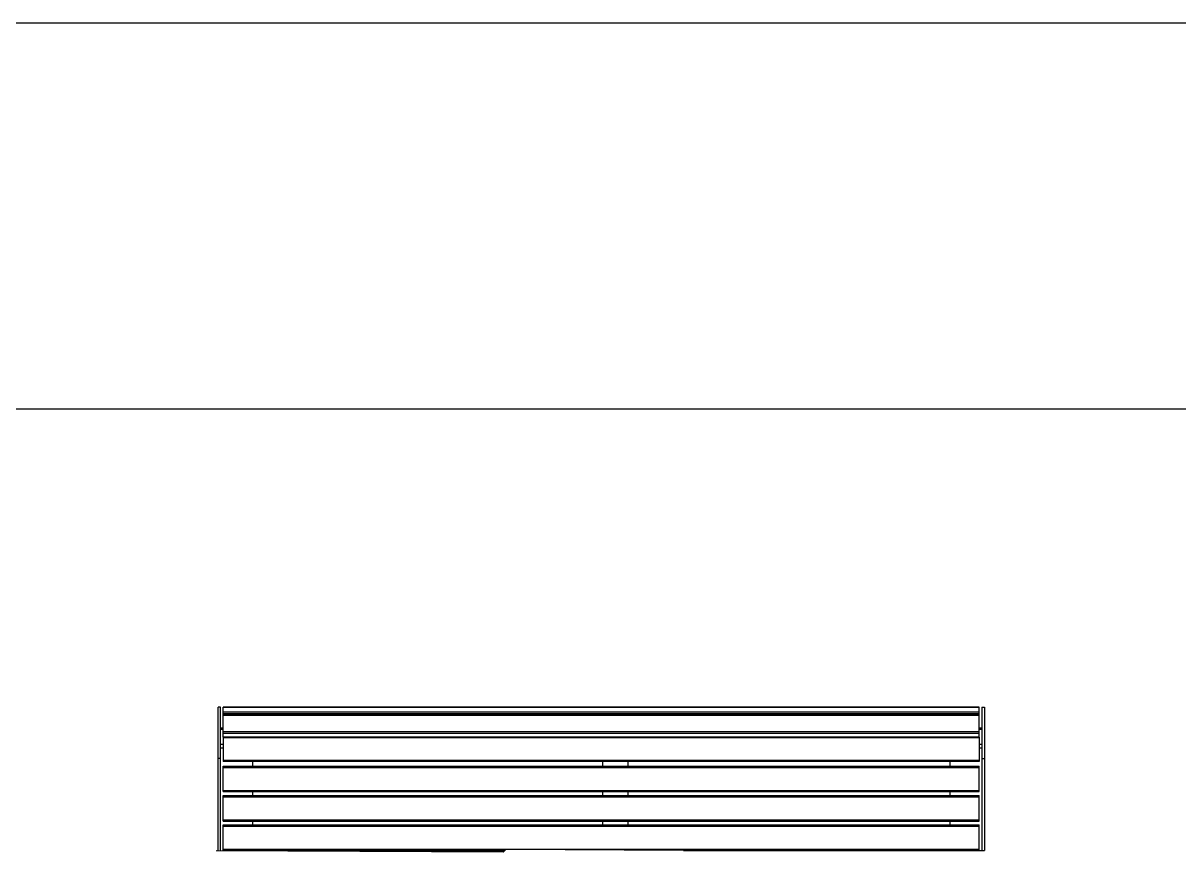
# Model space of a CAD drawing. Header units: millimetres. Extents: x 11004 to 16944, y 3285 to 7490.
# Drawn here: x 13070 to 14880, y 6169 to 7490 of the extents above; entities that cross this region are included whole.
import ezdxf

# ---------------------------------------------------------------- set-up
doc = ezdxf.new("R2010")
doc.units = ezdxf.units.MM
doc.header["$LTSCALE"] = 0.3
doc.layers.add('Nekreslit', color=6, linetype='Continuous', plot=False)

msp = doc.modelspace()

# ---------------------------------------------------------------- linework, layer by layer
for p, q in [((13379.4, 6418.6), (13375.4, 6418.6)), ((13375.4, 6338.6), (13375.4, 6418.6)), ((13379.4, 6338.6), (13379.4, 6418.6)), ((14567.4, 6418.6), (13383.4, 6418.6)), ((13383.4, 6411.6), (13383.4, 6418.6)), ((13383.4, 6418.6), (13383.4, 6418.6)), ((13383.4, 6418.6), (14567.4, 6418.6)), ((13383.4, 6408.9), (13383.4, 6411.6)), ((13383.4, 6411.6), (14567.4, 6411.6)), ((13383.4, 6406.6), (13383.4, 6408.9)), ((13383.4, 6408.9), (14567.4, 6408.9)), ((14567.4, 6411.6), (14567.4, 6418.6)), ((14567.4, 6418.6), (14567.4, 6418.6)), ((14567.4, 6408.9), (14567.4, 6411.6)), ((14567.4, 6406.6), (14567.4, 6408.9)), ((14571.4, 6418.6), (14575.4, 6418.6)), ((14571.4, 6418.6), (14571.4, 6338.6)), ((14575.4, 6418.6), (14575.4, 6338.6)), ((14567.4, 6406.6), (13383.4, 6406.6)), ((13383.4, 6406.3), (13383.4, 6406.6)), ((13383.4, 6380.9), (13383.4, 6406.3)), ((13383.4, 6406.3), (14567.4, 6406.3)), ((14567.4, 6406.3), (14567.4, 6406.6)), ((14567.4, 6380.9), (14567.4, 6406.3)), ((13379.4, 6386.6), (13383.4, 6386.6)), ((13379.4, 6384.2), (13383.4, 6384.2)), ((13383.4, 6378.1), (13383.4, 6380.9)), ((13383.4, 6380.9), (14567.4, 6380.9)), ((13383.4, 6372), (13383.4, 6378.1)), ((13383.4, 6378.1), (14567.4, 6378.1)), ((14567.4, 6372), (13383.4, 6372)), ((13383.4, 6372), (13383.4, 6370.8)), ((14567.4, 6386.6), (14571.4, 6386.6)), ((14567.4, 6384.2), (14571.4, 6384.2)), ((14567.4, 6378.1), (14567.4, 6380.9)), ((14567.4, 6372), (14567.4, 6378.1)), ((14567.4, 6372), (14567.4, 6370.8)), ((13379.4, 6360.8), (13383.4, 6360.8)), ((13379.4, 6355.2), (13383.4, 6355.2)), ((13383.4, 6370.8), (13383.4, 6335.4)), ((14567.4, 6370.8), (13383.4, 6370.8)), ((14567.4, 6370.8), (14567.4, 6335.4)), ((14567.4, 6360.8), (14571.4, 6360.8)), ((14567.4, 6355.2), (14571.4, 6355.2)), ((13375.4, 6193.7), (13375.4, 6338.6)), ((13379.4, 6338.6), (13375.4, 6338.6)), ((13379.4, 6193.7), (13379.4, 6338.6)), ((13383.4, 6335.4), (13383.4, 6333.5)), ((14567.4, 6335.4), (13383.4, 6335.4)), ((14567.4, 6335.4), (14567.4, 6333.5)), ((14571.4, 6338.6), (14571.4, 6194.5)), ((14571.4, 6338.6), (14575.4, 6338.6)), ((14575.4, 6338.6), (14575.4, 6194.5)), ((14567.4, 6333.5), (13383.4, 6333.5)), ((13383.4, 6326.5), (14567.4, 6326.5)), ((13383.4, 6324.5), (13383.4, 6326.5)), ((13383.4, 6288.5), (13383.4, 6324.5)), ((13383.4, 6324.5), (14567.4, 6324.5)), ((13429.4, 6333.5), (13429.4, 6326.5)), ((13977.4, 6333.5), (13977.4, 6326.5)), ((14017.4, 6326.5), (14017.4, 6333.5)), ((14521.4, 6333.5), (14521.4, 6326.5)), ((14567.4, 6324.5), (14567.4, 6326.5)), ((14567.4, 6288.5), (14567.4, 6324.5)), ((13383.4, 6286.5), (13383.4, 6288.5)), ((13383.4, 6288.5), (14567.4, 6288.5)), ((13383.4, 6286.5), (14567.4, 6286.5)), ((13383.4, 6280.5), (14567.4, 6280.5)), ((13383.4, 6278.5), (13383.4, 6280.5)), ((13429.4, 6286.5), (13429.4, 6280.5)), ((13977.4, 6286.5), (13977.4, 6280.5)), ((14017.4, 6280.5), (14017.4, 6286.5)), ((14521.4, 6286.5), (14521.4, 6280.5)), ((14567.4, 6286.5), (14567.4, 6288.5)), ((14567.4, 6278.5), (14567.4, 6280.5)), ((13383.4, 6242.5), (13383.4, 6278.5)), ((13383.4, 6278.5), (14567.4, 6278.5)), ((14567.4, 6242.5), (14567.4, 6278.5)), ((13383.4, 6240.5), (13383.4, 6242.5)), ((13383.4, 6242.5), (14567.4, 6242.5)), ((13383.4, 6240.5), (14567.4, 6240.5)), ((13383.4, 6234.5), (14567.4, 6234.5)), ((13383.4, 6232.5), (13383.4, 6234.5)), ((13383.4, 6196.5), (13383.4, 6232.5)), ((13383.4, 6232.5), (14567.4, 6232.5)), ((13429.4, 6240.5), (13429.4, 6234.5)), ((13977.4, 6240.5), (13977.4, 6234.5)), ((14017.4, 6234.5), (14017.4, 6240.5)), ((14521.4, 6240.5), (14521.4, 6234.5)), ((14567.4, 6240.5), (14567.4, 6242.5)), ((14567.4, 6232.5), (14567.4, 6234.5)), ((14567.4, 6196.5), (14567.4, 6232.5)), ((13821.9, 6191.7), (13372.4, 6193.7)), ((13383.4, 6194.5), (13383.4, 6196.5)), ((13383.4, 6196.5), (14567.4, 6196.5)), ((13383.4, 6194.5), (13824.7, 6194.5)), ((13429.4, 6194.5), (13429.4, 6193.5)), ((13825.9, 6195.7), (13821.9, 6191.7)), ((14104.1, 6194.5), (13825.9, 6195.7)), ((14104.1, 6194.5), (14575.4, 6194.5)), ((14407.1, 6194.5), (14567.4, 6194.5)), ((14521.4, 6194.5), (14521.4, 6194)), ((14567.4, 6194.5), (14567.4, 6196.5))]:
    msp.add_line(p, q)
at = {"layer": 'Nekreslit'}
for points in [[(11004.4, 3289.9), (16944.4, 3289.9), (16944.4, 7489.9), (11004.4, 7489.9)], [(11404.4, 3285.3), (15444.4, 3285.3), (15444.4, 6885.3), (11404.4, 6885.3)]]:
    msp.add_lwpolyline(points, close=True, dxfattribs=at)

doc.saveas('drawing.dxf')
